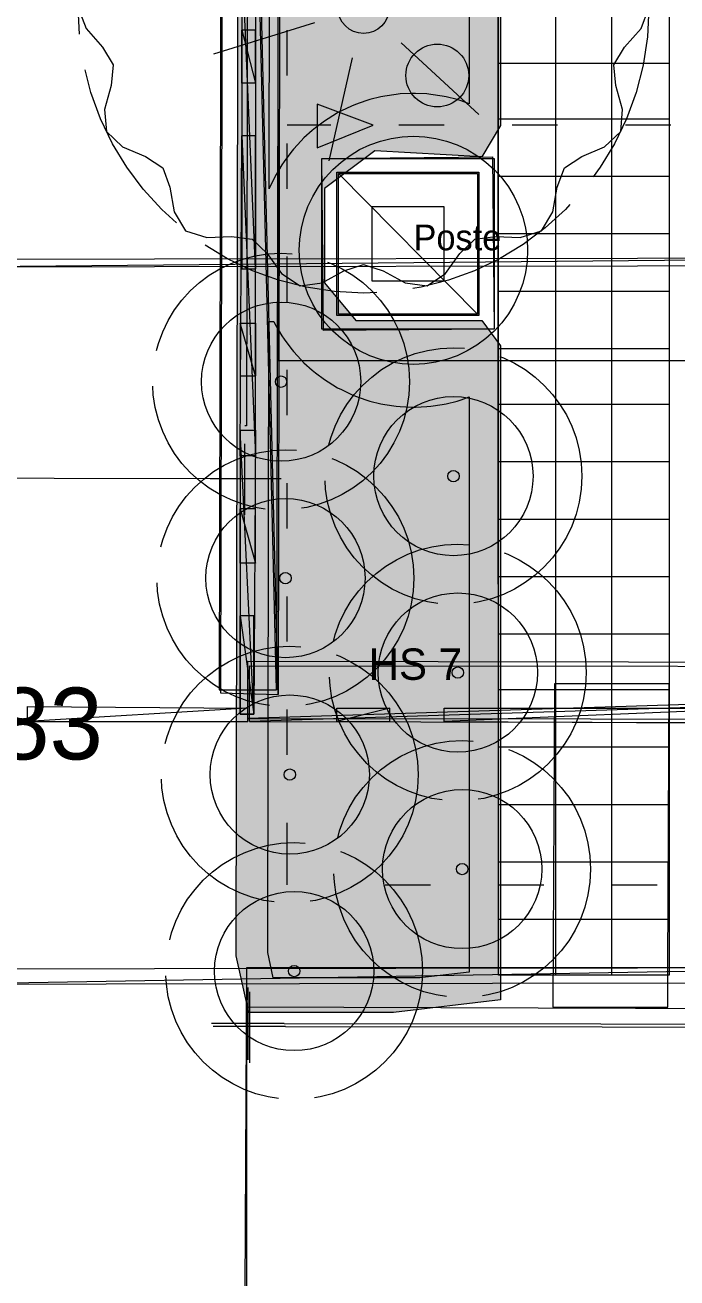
# Model space of a CAD drawing. Header units: metres. Extents: x 1 to 213, y 1 to 147.
# Drawn here: x 50.38 to 54.95, y 40.3 to 49.08 of the extents above; entities that cross this region are included whole.
import ezdxf

# ---------------------------------------------------------------- set-up
doc = ezdxf.new("R2010")
doc.units = ezdxf.units.M
doc.linetypes.add('DASHED', pattern=[1.524, 1.27, -0.254])
doc.layers.get('0').update_dxf_attribs({"lineweight": 0, "plot": 0})
for name, color, linetype, lineweight, plot in [('00-BASE-ARQUITECTURA', 8, 'Continuous', 0, False), ('00-BASE-TEXTO', 8, 'Continuous', 0, False), ('PJ-ARBOLES', 94, 'Continuous', 0, False), ('PJ-ARBUSTOS', 82, 'Continuous', 0, False), ('PJ-COPA-ADULTA', 8, 'DASHED', 0, False), ('PJ-ETIQUETAS', 7, 'Continuous', 0, False), ('PJ-GRAVILLA', 42, 'Continuous', 0, False), ('PJ-HERBACEAS', 212, 'Continuous', 0, False), ('PJ-LIMITE-JARDIN', 7, 'Continuous', 0, False), ('PJ-MASAS', 92, 'Continuous', 0, False), ('PJ-MASAS-RELLENO', 92, 'Continuous', 0, False), ('PJ-PROTEGIDO', 30, 'DASHED', 0, False), ('PJ-RIEGO-SECTORES', 5, 'Continuous', 0, False)]:
    doc.layers.add(name, color=color, linetype=linetype, lineweight=lineweight, plot=plot)

# ---------------------------------------------------------------- blocks, each defined once
blk = doc.blocks.new('PJ_SP')
for p, q in [((0.0798, 0.351), (0.2439, 1.0726)), ((-0.2641, 0.2447), (-0.807, 0.7475)), ((0.3439, 0.1064), (1.0509, 0.3251)), ((-0.3439, -0.1064), (-1.0509, -0.3251)), ((0.2641, -0.2447), (0.807, -0.7475)), ((-0.0798, -0.351), (-0.2439, -1.0726))]:
    blk.add_line(p, q)
blk.add_lwpolyline([(2, 0), (1.9445, 0.1457), (1.8293, 0.2757), (1.7549, 0.4005), (1.7678, 0.5453), (1.8152, 0.7124), (1.8019, 0.8678), (1.6887, 0.975), (1.5285, 1.0421), (1.4073, 1.1223), (1.3561, 1.2583), (1.3263, 1.4295), (1.247, 1.5637), (1.0985, 1.6112), (0.925, 1.6021), (0.781, 1.6217), (0.6759, 1.7221), (0.5748, 1.8634), (0.445, 1.9499), (0.2906, 1.9282), (0.1383, 1.8448), (0, 1.8), (-0.1383, 1.8448), (-0.2906, 1.9282), (-0.445, 1.9499), (-0.5748, 1.8634), (-0.6759, 1.7221), (-0.781, 1.6217), (-0.925, 1.6021), (-1.0985, 1.6112), (-1.247, 1.5637), (-1.3263, 1.4295), (-1.3561, 1.2583), (-1.4073, 1.1223), (-1.5285, 1.0421), (-1.6887, 0.975), (-1.8019, 0.8678), (-1.8152, 0.7124), (-1.7678, 0.5453), (-1.7549, 0.4005), (-1.8293, 0.2757), (-1.9445, 0.1457), (-2, 0), (-1.9445, -0.1457), (-1.8293, -0.2757), (-1.7549, -0.4005), (-1.7678, -0.5453), (-1.8152, -0.7124), (-1.8019, -0.8678), (-1.6887, -0.975), (-1.5285, -1.0421), (-1.4073, -1.1223), (-1.3561, -1.2583), (-1.3263, -1.4295), (-1.247, -1.5637), (-1.0985, -1.6112), (-0.925, -1.6021), (-0.781, -1.6217), (-0.6759, -1.7221), (-0.5748, -1.8634), (-0.445, -1.9499), (-0.2906, -1.9282), (-0.1383, -1.8448), (0, -1.8), (0.1383, -1.8448), (0.2906, -1.9282), (0.445, -1.9499), (0.5748, -1.8634), (0.6759, -1.7221), (0.781, -1.6217), (0.925, -1.6021), (1.0985, -1.6112), (1.247, -1.5637), (1.3263, -1.4295), (1.3561, -1.2583), (1.4073, -1.1223), (1.5285, -1.0421), (1.6887, -0.975), (1.8019, -0.8678), (1.8152, -0.7124), (1.7678, -0.5453), (1.7549, -0.4005), (1.8293, -0.2757), (1.9445, -0.1457), (2, 0)], close=True)
blk.add_circle((0, 0), 0.18)
for tag, p, height in [('CODIGO', (0.15, 0.15), 0.2), ('ESPECIE', (0.15, -0.1), 0.15), ('ZONA', (0.15, -0.3), 0.15)]:
    blk.add_attdef(tag, p, '', height=height)
blk = doc.blocks.new('PJ_HS')
for radius in [0.558, 0.04]:
    blk.add_circle((0, 0), radius)
for tag, p, height in [('CODIGO', (0.15, 0.15), 0.2), ('ESPECIE', (0.15, -0.1), 0.15), ('ZONA', (0.15, -0.3), 0.15)]:
    blk.add_attdef(tag, p, '', height=height)
blk = doc.blocks.new('PJ_CG')
blk.add_circle((0, 0), 0.22)
for tag, p, height in [('CODIGO', (0.15, 0.15), 0.2), ('ESPECIE', (0.15, -0.1), 0.15), ('ZONA', (0.15, -0.3), 0.15)]:
    blk.add_attdef(tag, p, '', height=height)

msp = doc.modelspace()

# ---------------------------------------------------------------- hatches: boundary and pattern name
at = {"layer": 'PJ-GRAVILLA'}
h = msp.add_hatch(dxfattribs=at)
h.set_pattern_fill('GRAVEL', scale=0.03)
h.paths.add_polyline_path([(53.8, 98.484), (53.8, 89.0322), (53.7545, 89.0322), (53.534, 88.5913), (53.534, 87.6211), (53.7104, 87.2243), (53.7104, 74.2597), (53.534, 74.1274), (52.6521, 74.1274), (52.4757, 73.9069), (52.4757, 73.1573), (52.6521, 72.9368), (53.5781, 72.9368), (53.7104, 72.7604), (53.7104, 48.3746), (53.5781, 48.1541), (52.8284, 48.1982), (52.4757, 47.9337), (52.4757, 47.2722), (52.6962, 47.0076), (53.5781, 47.0076), (53.7104, 46.8312), (53.7104, 42.2451), (52.9607, 42.1569), (51.9465, 42.1569), (51.8583, 42.5538), (51.9465, 90.5756), (52.0347, 90.9284), (51.9906, 98.425), (52.0788, 98.5131), (53.8, 98.484)])
at = {"layer": 'PJ-MASAS-RELLENO'}
for points in [[(53.4333, 48.548), (53.4051, 48.5566), (53.329, 48.5756), (53.3001, 48.5814), (53.2224, 48.5929), (53.1931, 48.5958), (53.1147, 48.5996), (53.0853, 48.5996), (53.0069, 48.5958), (52.9776, 48.5929), (52.8999, 48.5814), (52.871, 48.5756), (52.7949, 48.5566), (52.7667, 48.548), (52.6928, 48.5216), (52.6656, 48.5103), (52.5946, 48.4767), (52.5687, 48.4629), (52.5013, 48.4225), (52.4768, 48.4061), (52.4138, 48.3594), (52.391, 48.3407), (52.3328, 48.288), (52.312, 48.2672), (52.2593, 48.209), (52.2406, 48.1862), (52.1939, 48.1232), (52.1775, 48.0987), (52.1371, 48.0313), (52.1233, 48.0054), (52.0897, 47.9344), (52.0882, 47.9308), (52.0964, 52.4), (53.4904, 52.4), (53.4904, 48.5276), (53.4333, 48.548)], [(53.144, 42.4), (52.1179, 42.4), (52.0784, 42.5777), (52.0865, 47), (52.1207, 47), (52.1233, 46.9946), (52.1371, 46.9687), (52.1775, 46.9013), (52.1939, 46.8768), (52.2406, 46.8138), (52.2593, 46.791), (52.312, 46.7328), (52.3328, 46.712), (52.391, 46.6593), (52.4138, 46.6406), (52.4768, 46.5939), (52.5013, 46.5775), (52.5687, 46.5371), (52.5946, 46.5233), (52.6656, 46.4897), (52.6928, 46.4784), (52.7667, 46.452), (52.7949, 46.4434), (52.871, 46.4244), (52.8999, 46.4186), (52.9776, 46.4071), (53.0069, 46.4042), (53.0853, 46.4004), (53.1147, 46.4004), (53.1931, 46.4042), (53.2224, 46.4071), (53.3001, 46.4186), (53.329, 46.4244), (53.4051, 46.4434), (53.4333, 46.452), (53.4904, 46.4724), (53.4904, 42.4408), (53.144, 42.4)]]:
    msp.add_hatch(color=7, dxfattribs=at).paths.add_polyline_path(points)

# ---------------------------------------------------------------- linework, layer by layer
at = {"layer": '00-BASE-ARQUITECTURA'}
for points in [[(52.0664, 109.5798), (51.9818, 71.4798), (51.9289, 46.2703), (51.9183, 46.2703)], [(88.5472, 53.6469), (88.5472, 51.6678), (74.3867, 51.6678), (72.8415, 46.7254), (52.1511, 46.7254), (52.1511, 98.3297), (67.7827, 98.3297)], [(54.8922, 71.5327), (54.8922, 42.418), (53.6963, 42.418), (53.6857, 64.336), (53.6857, 72.7392), (53.6857, 85.4815), (54.8922, 85.471), (54.8922, 72.7392)], [(53.6963, 42.418), (53.6963, 85.4815)], [(54.49, 42.418), (54.49, 85.4815)], [(54.0984, 42.418), (54.0984, 67.0771)], [(51.7384, 44.4182), (52.1405, 44.4182), (51.7701, 59.6688), (51.7384, 44.4182)], [(51.7489, 44.3971), (52.1511, 44.3865), (51.7807, 59.6476), (51.7489, 44.3971)], [(52.1405, 44.4182), (51.7701, 59.6688), (52.1723, 59.6688), (52.1405, 44.4182)], [(52.1511, 44.3865), (51.7807, 59.6476), (52.1829, 59.6371), (52.1511, 44.3865)], [(51.8971, 47.371), (51.9924, 47.371), (51.8971, 49.6146), (51.8971, 47.371)], [(51.9924, 47.371), (51.8971, 49.6146), (51.9924, 49.6146), (51.9924, 47.371)], [(51.9924, 49.0431), (51.8971, 49.0431), (51.9924, 48.6727), (51.9924, 49.0431)], [(51.8971, 49.0431), (51.9924, 48.6727), (51.8971, 48.6727), (51.8971, 49.0431)], [(52.2146, 48.7256), (52.2146, 49.0431)], [(54.8922, 48.8103), (53.6963, 48.8103)], [(52.8179, 48.3764), (52.4263, 48.5246), (52.4263, 48.2176), (52.8179, 48.3764)], [(54.8922, 48.4187), (53.6963, 48.4187)], [(52.5215, 48.3764), (52.2146, 48.3764)], [(53.3153, 48.3764), (52.9978, 48.3764)], [(54.109, 48.3764), (53.7915, 48.3764)], [(54.9028, 48.3764), (54.5853, 48.3764)], [(51.8971, 48.3023), (51.9924, 46.0586), (51.8865, 46.0586), (51.8971, 48.3023)], [(51.9924, 48.3023), (51.8971, 48.3023), (51.9924, 46.0586), (51.9924, 48.3023)], [(52.2146, 47.9319), (52.2146, 48.2494)], [(53.5481, 47.0535), (52.5744, 48.0377)], [(54.8922, 48.0166), (53.6963, 48.0166)], [(54.8922, 47.6144), (53.6963, 47.6144)], [(49.5899, 47.4345), (49.5899, 47.3816), (56.3633, 47.4451), (49.5899, 47.4345)], [(49.5899, 47.3816), (56.3633, 47.4451), (56.3633, 47.3921), (49.5899, 47.3816)], [(52.2146, 47.1381), (52.2146, 47.4556)], [(54.8922, 47.2122), (53.6963, 47.2122)], [(51.8865, 46.6196), (51.9924, 46.6196), (51.8865, 46.99), (51.8865, 46.6196)], [(51.9924, 46.6196), (51.8865, 46.99), (51.9924, 46.99), (51.9924, 46.6196)], [(54.8922, 46.8101), (53.6963, 46.8101)], [(52.2146, 46.3444), (52.2146, 46.6619)], [(54.8922, 46.4185), (53.6963, 46.4185)], [(51.8865, 44.2489), (51.9818, 44.2489), (51.8865, 46.2386), (51.8865, 44.2489)], [(51.9818, 44.2489), (51.8865, 46.2386), (51.9924, 46.2386), (51.9818, 44.2489)], [(51.9183, 45.6459), (51.9183, 46.1433)], [(2.5259, 46.0057), (51.6749, 45.8999)], [(54.8922, 46.0163), (53.6963, 46.0163)], [(51.6749, 45.8999), (52.1723, 45.8999)], [(52.2146, 45.5506), (52.2146, 45.8681)], [(51.9924, 45.6882), (51.8865, 45.6882), (51.9924, 45.3072), (51.9924, 45.6882)], [(51.8865, 45.6882), (51.9924, 45.3072), (51.8865, 45.3072), (51.8865, 45.6882)], [(54.8922, 45.6141), (53.6963, 45.6141)], [(54.8922, 45.212), (53.6963, 45.212)], [(52.2146, 44.7569), (52.2146, 45.0744)], [(51.9818, 44.9368), (51.8865, 44.9368), (51.9818, 44.2489), (51.9818, 44.9368)], [(51.8865, 44.9368), (51.9818, 44.2489), (51.8865, 44.2489), (51.8865, 44.9368)], [(54.8922, 44.8098), (53.6963, 44.8098)], [(63.9409, 44.5981), (51.9394, 44.2171), (51.9394, 44.6193), (63.9409, 44.5981)], [(51.9394, 44.2171), (51.9394, 44.6193)], [(63.9409, 44.2066), (63.9409, 44.5981), (51.9394, 44.2171), (63.9409, 44.2066)], [(63.9515, 44.577), (51.95, 44.196), (51.95, 44.5876), (63.9515, 44.577)], [(51.95, 44.196), (51.95, 44.5876)], [(63.9515, 44.1748), (63.9515, 44.577), (51.95, 44.196), (63.9515, 44.1748)], [(54.0879, 44.4606), (54.0773, 42.1957), (54.8816, 42.1957), (54.8816, 42.4709), (54.8922, 44.4606), (54.0879, 44.4606)], [(54.8922, 44.4182), (53.6963, 44.4182)], [(51.9394, 44.2912), (50.3943, 44.196), (50.3943, 44.3018), (51.9394, 44.2912)], [(51.9394, 44.196), (51.9394, 44.2912), (50.3943, 44.196), (51.9394, 44.196)], [(52.2146, 43.9631), (52.2146, 44.2806)], [(52.9343, 44.196), (52.9343, 44.2912), (52.5639, 44.196), (52.9343, 44.196)], [(52.9343, 44.2912), (52.5639, 44.196), (52.5639, 44.2912), (52.9343, 44.2912)], [(55.559, 44.1854), (55.559, 44.2912), (53.3153, 44.196), (55.559, 44.1854)], [(55.559, 44.2912), (53.3153, 44.196), (53.3153, 44.2912), (55.559, 44.2912)], [(54.8922, 44.0161), (53.6963, 44.0161)], [(54.8922, 43.6139), (53.6963, 43.6139)], [(52.2146, 43.053), (52.2146, 43.4869)], [(54.8922, 43.2117), (53.6963, 43.2117)], [(52.9025, 43.053), (53.22, 43.053)], [(53.6963, 43.053), (54.0138, 43.053)], [(54.49, 43.053), (54.8075, 43.053)], [(54.8922, 42.8096), (53.6963, 42.8096)], [(132.6056, 42.4603), (98.813, 42.4497), (51.9289, 42.4709), (51.9183, 40.2061), (63.2954, 40.1637), (62.5016, 38.0788), (61.8984, 36.4807), (60.5119, 32.8612), (59.8875, 31.2208), (59.2102, 29.4428), (58.5223, 27.8553), (57.9402, 26.7652), (56.6173, 24.7438), (54.7229, 22.5637), (53.0189, 21.0502), (52.1723, 20.4152), (50.426, 19.3146), (48.5316, 18.3832)], [(49.5899, 42.4603), (49.5899, 42.3545), (56.3633, 42.4709), (49.5899, 42.4603)], [(49.5899, 42.3545), (56.3633, 42.4709), (56.3633, 42.3651), (49.5899, 42.3545)], [(51.9394, 42.3333), (51.9394, 41.8253)], [(51.95, 42.3016), (51.95, 41.8041)], [(64.1949, 42.1534), (51.9289, 42.1957), (51.9289, 40.2061), (63.2954, 40.1637)], [(64.1949, 42.1534), (51.9289, 42.1957), (51.9289, 40.2061), (62.6709, 40.1637)], [(64.1949, 42.1534), (51.9289, 42.1957), (51.9289, 40.2061), (63.4541, 40.1637)], [(52.1935, 42.0793), (51.6854, 42.0793)], [(52.1935, 42.0793), (123.197, 42.0052)], [(52.204, 42.0581), (51.696, 42.0581)], [(52.204, 42.0581), (123.2076, 41.9841)]]:
    msp.add_lwpolyline(points, dxfattribs=at)
for points in [[(52.4686, 46.9371), (52.458, 48.1436), (53.6539, 48.1541), (53.6645, 46.9476)], [(52.458, 46.9476), (52.458, 48.1436), (53.6645, 48.1436), (53.6645, 46.9476)], [(52.5639, 47.0429), (52.5639, 48.0483), (53.5587, 48.0483), (53.5587, 47.0429)], [(52.5744, 47.0535), (52.5744, 48.0377), (53.5481, 48.0377), (53.5481, 47.0535)], [(52.8073, 47.8049), (52.8073, 47.2863), (53.3153, 47.2863), (53.3153, 47.8049)]]:
    msp.add_lwpolyline(points, close=True, dxfattribs=at)
at = {"layer": 'PJ-COPA-ADULTA'}
for centre, radius in [((52.75, 49.2), 2), ((52.1721, 46.5792), 0.9), ((53.38, 45.9171), 0.9), ((52.2026, 45.2021), 0.9), ((53.4105, 44.5399), 0.9), ((52.2331, 43.8249), 0.9), ((53.4411, 43.1628), 0.9), ((52.2637, 42.4478), 0.9)]:
    msp.add_circle(centre, radius, dxfattribs=at)
at = {"layer": 'PJ-LIMITE-JARDIN'}
msp.add_lwpolyline([(53.7104, 72.7604), (53.7104, 48.3746), (53.5781, 48.1541), (52.8284, 48.1982), (52.4757, 47.9337), (52.4757, 47.2722), (52.6962, 47.0076), (53.5781, 47.0076), (53.7104, 46.8312), (53.7104, 42.2451), (52.9607, 42.1569), (51.9465, 42.1569), (51.8583, 42.5538), (51.9465, 90.5756)], dxfattribs=at)
at = {"layer": 'PJ-MASAS'}
msp.add_lwpolyline([(53.4904, 52.4), (53.4904, 48.5276), (53.4333, 48.548), (53.4333, 48.548), (53.4051, 48.5566), (53.329, 48.5756), (53.3001, 48.5814), (53.2224, 48.5929), (53.1931, 48.5958), (53.1147, 48.5996), (53.0853, 48.5996), (53.0069, 48.5958), (52.9776, 48.5929), (52.8999, 48.5814), (52.871, 48.5756), (52.7949, 48.5566), (52.7667, 48.548), (52.6928, 48.5216), (52.6656, 48.5103), (52.5946, 48.4767), (52.5687, 48.4629), (52.5013, 48.4225), (52.4768, 48.4061), (52.4138, 48.3594), (52.391, 48.3407), (52.3328, 48.288), (52.312, 48.2672), (52.2593, 48.209), (52.2406, 48.1862), (52.1939, 48.1232), (52.1775, 48.0987), (52.1371, 48.0313), (52.1233, 48.0054), (52.0897, 47.9344), (52.0882, 47.9308), (52.0964, 52.4)], dxfattribs=at)
msp.add_lwpolyline([(53.144, 42.4), (52.1179, 42.4), (52.0784, 42.5777), (52.0865, 47), (52.1207, 47), (52.1233, 46.9946), (52.1371, 46.9687), (52.1775, 46.9013), (52.1939, 46.8768), (52.2406, 46.8138), (52.2593, 46.791), (52.312, 46.7328), (52.3328, 46.712), (52.391, 46.6593), (52.4138, 46.6406), (52.4768, 46.5939), (52.5013, 46.5775), (52.5687, 46.5371), (52.5946, 46.5233), (52.6656, 46.4897), (52.6928, 46.4784), (52.7667, 46.452), (52.7949, 46.4434), (52.871, 46.4244), (52.8999, 46.4186), (52.9776, 46.4071), (53.0069, 46.4042), (53.0853, 46.4004), (53.1147, 46.4004), (53.1931, 46.4042), (53.2224, 46.4071), (53.3001, 46.4186), (53.329, 46.4244), (53.4051, 46.4434), (53.4333, 46.452), (53.4904, 46.4724), (53.4904, 42.4408), (53.144, 42.4)], close=True, dxfattribs=at)
at = {"layer": 'PJ-PROTEGIDO'}
msp.add_lwpolyline([(53.8961, 47.4216), (53.8846, 47.3439), (53.8656, 47.2678), (53.8391, 47.1939), (53.8055, 47.1229), (53.7652, 47.0555), (53.7184, 46.9925), (53.6657, 46.9343), (53.6075, 46.8816), (53.5445, 46.8348), (53.4771, 46.7945), (53.4061, 46.7609), (53.3322, 46.7344), (53.2561, 46.7154), (53.1784, 46.7039), (53.1, 46.7), (53.0216, 46.7039), (52.9439, 46.7154), (52.8678, 46.7344), (52.7939, 46.7609), (52.7229, 46.7945), (52.6555, 46.8348), (52.5925, 46.8816), (52.5343, 46.9343), (52.4816, 46.9925), (52.4348, 47.0555), (52.3945, 47.1229), (52.3609, 47.1939), (52.3344, 47.2678), (52.3154, 47.3439), (52.3039, 47.4216), (52.3, 47.5), (52.3039, 47.5784), (52.3154, 47.6561), (52.3344, 47.7322), (52.3609, 47.8061), (52.3945, 47.8771), (52.4348, 47.9445), (52.4816, 48.0075), (52.5343, 48.0657), (52.5925, 48.1184), (52.6555, 48.1652), (52.7229, 48.2055), (52.7939, 48.2391), (52.8678, 48.2656), (52.9439, 48.2846), (53.0216, 48.2961), (53.1, 48.3), (53.1784, 48.2961), (53.2561, 48.2846), (53.3322, 48.2656), (53.4061, 48.2391), (53.4771, 48.2055), (53.5445, 48.1652), (53.6075, 48.1184), (53.6657, 48.0657), (53.7184, 48.0075), (53.7652, 47.9445), (53.8055, 47.8771), (53.8391, 47.8061), (53.8656, 47.7322), (53.8846, 47.6561), (53.8961, 47.5784), (53.9, 47.5), (53.8961, 47.4216)], close=True, dxfattribs=at)
at = {"layer": 'PJ-RIEGO-SECTORES'}
msp.add_lwpolyline([(53.7104, 72.7604), (53.7104, 48.3746), (53.5781, 48.1541), (52.8284, 48.1982), (52.4757, 47.9337), (52.4757, 47.2722), (52.6962, 47.0076), (53.5781, 47.0076), (53.7104, 46.8312), (53.7104, 42.2451), (52.9607, 42.1569), (51.9465, 42.1569), (51.8583, 42.5538), (51.9465, 90.5756)], dxfattribs=at)

# ---------------------------------------------------------------- block references
at = {"layer": 'PJ-ARBOLES'}
msp.add_blockref('PJ_SP', (52.75, 49.2), dxfattribs=at)
at = {"layer": 'PJ-ARBUSTOS'}
for p in [(52.1721, 46.5792), (53.38, 45.9171), (52.2026, 45.2021), (53.4105, 44.5399), (52.2331, 43.8249), (53.4411, 43.1628), (52.2637, 42.4478)]:
    msp.add_blockref('PJ_HS', p, dxfattribs=at)
at = {"layer": 'PJ-HERBACEAS'}
msp.add_blockref('PJ_CG', (53.267, 48.7251), dxfattribs=at)

# ---------------------------------------------------------------- texts
at = {"layer": '00-BASE-TEXTO'}
msp.add_text('183', height=0.50296, dxfattribs=at).set_placement((49.8016, 43.9314))
at = {"layer": 'PJ-ETIQUETAS'}
msp.add_text('HS 7', height=0.22, dxfattribs=at).set_placement((52.7861, 44.4891))
at = {"layer": 'PJ-PROTEGIDO'}
msp.add_text('Poste', height=0.18, dxfattribs=at).set_placement((53.1, 47.5))

doc.saveas('drawing.dxf')
